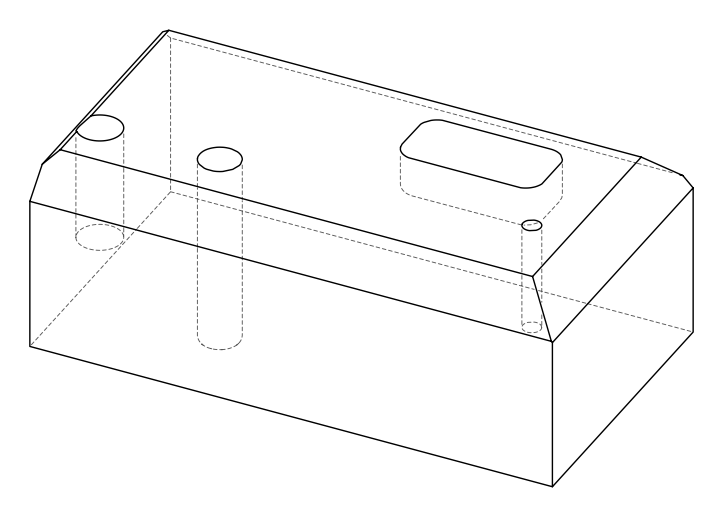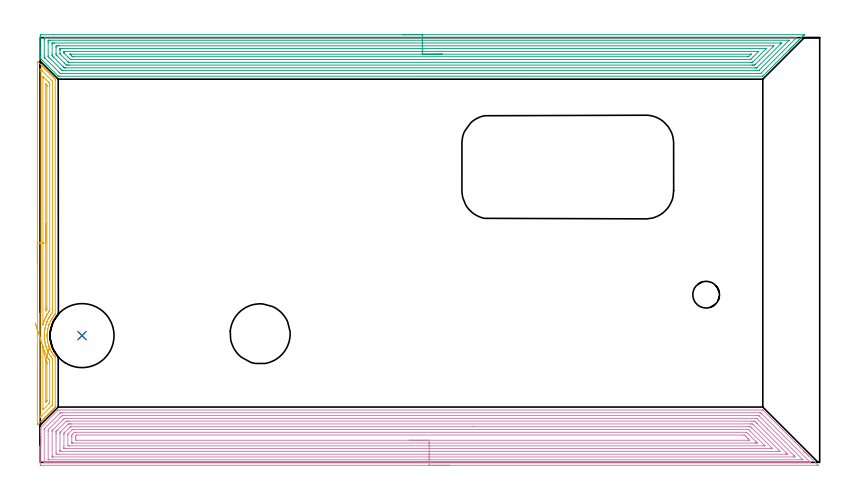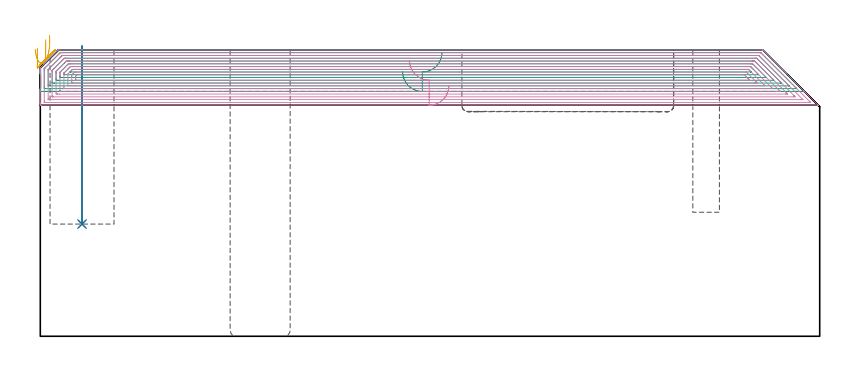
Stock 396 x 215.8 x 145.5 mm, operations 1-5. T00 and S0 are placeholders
(PLAN: 9 operations, 4 tool changes, 91.6 min)
(1 INDEXABLE_INSERT_DRILL_BLIND_HOLE_FROM_SOLID | STEP1POCKET | NXT0302_013 | 0.36 min | 30530 mm3)
(2 DRILL_TO_ENLARGE_BLIND_HOLE | STEP1POCKET | UGT0301_382 | 0.36 min | 42836 mm3)
(3 AREA_MILL | FG_CHAMFER_SURFACE | UGT0205_001 | 24.35 min | 87327 mm3)
(4 AREA_MILL_1 | FG_CHAMFER_SURFACE_1 | UGT0205_001 | 30.89 min | 155592 mm3)
(5 AREA_MILL_2 | FG_CHAMFER_SURFACE_2 | UGT0205_001 | 5.72 min | 7050 mm3)
(6 AREA_MILL_3 | FG_CHAMFER_SURFACE_3 | UGT0205_001 | 17.39 min | 79123 mm3)
(7 MILL_RECTANGULAR_POCKET | POCKET_RECTANGULAR_STRAIGHT | NXT0201_007 | Follow Part, ap 6.25, ae 75% | 5.26 min | 171887 mm3)
(8 MILL_THROUGH_HOLE_FROM_SOLID_MATERIAL | STEP1HOLE | NXT0201_007 | Circular | 6.57 min | 105904 mm3)
(9 MILL_BLIND_HOLE_FROM_SOLID_MATERIAL | STEP1POCKET_1 | NXT0201_011 | Spiral | 0.73 min | 11778 mm3)
(TOOL NXT0302_013 | Index. Insert Drill 21mm [880-D2100L25-05] | D21 PA176 FL105 Z2)
(TOOL UGT0301_382 | Twist Drill Flat Bottom 32.5 mm | D32.5 PA180 FL175 Z2)
(TOOL UGT0205_001 | Chamfer Mill 20 x 3 x 45 deg. | D20 FL50 Z2)
(TOOL NXT0201_007 | ENDMILL 25mm [R216.25-25050GCK54P 1620] | D25 R3 FL54 Z5)
(TOOL NXT0201_011 | ENDMILL 12mm [2P460-1200-NA 1630] | D12 FL38 Z6)
(OP 1 INDEXABLE_INSERT_DRILL_BLIND_HOLE_FROM_SOLID)
G17 G21 G94 G90
T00 M6
G54
G17 G0 G90 X21.2 Y64.4 S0 M3
G43 Z155.5 H1
G94 G81 G98 Z57. F250. R147.5
G80
M5
M2
(OP 2 DRILL_TO_ENLARGE_BLIND_HOLE)
G17 G21 G94 G90
T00 M6
G54
G17 G0 G90 X21.2 Y64.4 S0 M3
G43 Z155.5 H0
G94 G73 G98 Z57. F250. Q29.5 R147.5
G80
M5
M2
(OP 3 AREA_MILL)
G17 G21 G94 G90
T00 M6
G54
G17 G0 G90 X184.1 Y217.3 S1061 M3
G43 Z155.5 H0
Z134.4
G94 G1 X184.138 Z133.528 F250.
X184.252 Z132.664
X184.441 Z131.812
X184.703 Z130.98
X185.037 Z130.174
X185.44 Z129.4
X185.908 Z128.664
X186.439 Z127.972
X187.029 Z127.329
X187.672 Z126.74
X188.364 Z126.208
X189.1 Z125.74
X189.874 Z125.337
X190.68 Z125.003
X191.512 Z124.741
X192.363 Z124.552
X193.228 Z124.438
X194.1 Z124.4
X388.173
X388.183 Y217.295 Z124.404
X388.173 Y217.276 Z124.422
X388.113 Y217.212 Z124.487
X388.097 Y217.196 Z124.503
X387.875 Y216.974 Z124.723
X387.77 Y216.869 Z124.828
X387.577 Y216.677 Z125.022
X387.47 Y216.57 Z125.129
X387.331 Y216.43 Z125.267
X387.28 Y216.379 Z125.319
X386.629 Y215.729 Z125.971
X386.451 Y215.55 Z126.147
X385.79 Y214.89 Z126.81
X385.571 Y214.67 Z127.027
X384.947 Y214.047 Z127.653
X384.897 Y213.996 Z127.703
X384.691 Y213.79 Z127.906
X384.106 Y213.206 Z128.494
X384.003 Y213.102 Z128.596
X383.811 Y212.91 Z128.786
X383.264 Y212.364 Z129.335
X382.931 Y212.03 Z129.666
X382.423 Y211.523 Z130.177
X382.216 Y211.315 Z130.383
X382.052 Y211.15 Z130.545
X381.891 Y210.99 Z130.708
X381.769 Y210.868 Z130.83
X381.612 Y210.71 Z130.985
X381.458 Y210.557 Z131.141
X381.322 Y210.421 Z131.277
X381.172 Y210.27 Z131.426
X381.024 Y210.123 Z131.574
X380.875 Y209.974 Z131.724
X380.732 Y209.83 Z131.866
X380.591 Y209.69 Z132.008
X380.428 Y209.527 Z132.171
X380.292 Y209.39 Z132.306
X371.492 Y200.592 Z141.108
X367.47 Y196.569 Z145.129
X367.156 Y196.257 Z145.44
X367.094 Y196.204 Z145.49
X367.023 Y196.2 Z145.5
X9.559
X9.105 Y196.199 Z145.484
X8.938 Y196.361 Z145.336
X8.789 Y196.51 Z145.188
X8.669 Y196.631 Z145.069
X0.748 Y204.55 Z137.147
X0.268 Y205.032 Z136.668
X0.027 Y205.277 Z136.422
X0.002 Y205.309 Z136.389
X0. Y205.508 Z136.19
Y206.31 Z135.384
Y208.416 Z133.282
Y209.83 Z131.866
Y216.869 Z124.828
X0.003 Y217.14 Z124.558
X0.01 Y217.292 Z124.406
X0.165 Y217.299 Z124.399
X6.669 Y217.3 Z124.4
X194.1
Y215.886 Z125.814
X384.003 Y215.885 Z125.815
X384.11 Y215.884 Z125.816
X384.265 Y215.879 Z125.821
X384.316 Y215.876 Z125.824
X384.306 Y215.863 Z125.837
X384.221 Y215.774 Z125.926
X384.101 Y215.652 Z126.048
X384.003 Y215.553 Z126.147
X366.487 Y198.038 Z143.662
X366.13 Y197.685 Z144.015
X366.067 Y197.629 Z144.071
X366.018 Y197.62 Z144.08
X365.236 Y197.615 Z144.085
X365.13
X11.241 Y197.614 Z144.086
X10.453 Y197.615 Z144.085
X10.345 Y197.616 Z144.084
X10.155 Y197.621 Z144.079
X9.772 Y197.987 Z143.713
X9.559 Y198.192 Z143.508
X2.41 Y205.34 Z136.36
X2.32 Y205.43 Z136.27
X2.234 Y205.519 Z136.181
X2.073 Y205.689 Z136.011
X2.01 Y205.76 Z135.94
X2.006 Y205.783 Z135.917
X2.002 Y205.832 Z135.868
X2. Y206.31 Z135.39
Y206.713 Z134.987
Y214.633 Z127.067
X2.003 Y215.11 Z126.59
X2.008 Y215.505 Z126.195
X2.025 Y215.879 Z125.821
X2.41 Y215.884 Z125.816
X2.516 Y215.885 Z125.815
X194.1 Y215.886 Z125.814
Y214.472 Z127.228
X380.183 Y214.471 Z127.229
X380.273 Y214.47 Z127.23
X380.428 Y214.466 Z127.234
X380.454 Y214.464 Z127.236
X380.442 Y214.447 Z127.253
X380.428 Y214.429 Z127.271
X365.236 Y199.235 Z142.465
X365.059 Y199.067 Z142.633
X365.027 Y199.038 Z142.662
X364.992 Y199.035 Z142.665
X364.912 Y199.032 Z142.668
X364.587 Y199.029 Z142.671
X11.592
X11.346 Y199.03 Z142.67
X11.265 Y199.032 Z142.668
X11.201 Y199.035 Z142.665
X11.168 Y199.043 Z142.657
X11.142 Y199.067 Z142.633
X10.932 Y199.27 Z142.43
X10.453 Y199.747 Z141.953
X10.049 Y200.15 Z141.55
X4.769 Y205.43 Z136.27
X4.197 Y206.004 Z135.696
X4.048 Y206.16 Z135.54
X4.013 Y206.198 Z135.502
X4.008 Y206.246 Z135.454
X4.004 Y206.31 Z135.39
X4.001 Y206.503 Z135.197
X4. Y213.543 Z128.157
X4.005 Y214.23 Z127.47
X4.008 Y214.416 Z127.284
X4.021 Y214.465 Z127.235
X4.075 Y214.467 Z127.233
X4.197 Y214.469 Z127.231
X4.845 Y214.471 Z127.229
X5.091
X194.1 Y214.472 Z127.228
Y213.057 Z128.643
X375.96 Y213.056 Z128.644
X376.26 Y213.055 Z128.645
X376.462 Y213.05 Z128.65
X376.584 Y213.044 Z128.656
X376.499 Y212.953 Z128.747
X376.433 Y212.884 Z128.816
X376.021 Y212.47 Z129.23
X364.342 Y200.792 Z140.908
X364.014 Y200.474 Z141.226
X363.967 Y200.45 Z141.25
X363.896 Y200.447 Z141.253
X363.747 Y200.445 Z141.255
X363.449 Y200.443 Z141.257
X363.152
X13.134
X12.835 Y200.444 Z141.256
X12.24 Y200.45 Z141.25
X12.206 Y200.454 Z141.246
X12.166 Y200.49 Z141.21
X12.085 Y200.567 Z141.133
X11.927 Y200.722 Z140.978
X11.618 Y201.03 Z140.67
X6.878 Y205.771 Z135.929
X6.341 Y206.31 Z135.39
X6.167 Y206.488 Z135.212
X6.032 Y206.629 Z135.071
X6.01 Y206.689 Z135.011
X6.008 Y206.742 Z134.958
X6. Y207.174 Z134.526
Y212.47 Z129.23
X6.007 Y212.902 Z128.798
X6.01 Y213.009 Z128.691
X6.019 Y213.051 Z128.649
X6.083 Y213.052 Z128.648
X6.283 Y213.055 Z128.645
X6.878 Y213.057 Z128.643
X7.175
X194.1
Y211.643 Z130.057
X372.385
X372.439 Y211.642 Z130.058
X372.548 Y211.639 Z130.061
X372.724 Y211.633 Z130.067
X372.684 Y211.59 Z130.11
X372.538 Y211.439 Z130.261
X372.385 Y211.284 Z130.416
X363.449 Y202.348 Z139.352
X363.226 Y202.13 Z139.57
X363. Y201.91 Z139.79
X362.603 Y201.863 Z139.837
X362.555 Y201.861 Z139.839
X361.715 Y201.857 Z139.843
X361.661
X14.921
X14.079 Y201.859 Z139.841
X14.027 Y201.861 Z139.839
X13.2 Y201.91 Z139.79
X13.134 Y201.97 Z139.73
X12.308 Y202.79 Z138.91
X12.24 Y202.858 Z138.842
X8.788 Y206.31 Z135.39
X8.665 Y206.433 Z135.267
X8.286 Y206.815 Z134.885
X8.101 Y207.005 Z134.695
X8.011 Y207.099 Z134.601
X8.009 Y207.19 Z134.51
X8.001 Y207.844 Z133.856
Y210.71 Z130.99
X8.004 Y211.361 Z130.339
X8.01 Y211.59 Z130.11
X8.616 Y211.638 Z130.062
X8.665 Y211.64 Z130.06
X9.505 Y211.643 Z130.057
X9.559
X194.1
Y210.229 Z131.471
X368.582
X368.811 Y210.227 Z131.473
X368.836 Y210.225 Z131.475
X368.858 Y210.223 Z131.477
X368.847 Y210.203 Z131.497
X368.833 Y210.184 Z131.516
X368.811 Y210.159 Z131.541
X362.322 Y203.67 Z138.03
X361.991 Y203.346 Z138.354
X361.94 Y203.3 Z138.4
X361.91 Y203.278 Z138.422
X361.863 Y203.276 Z138.424
X361.661 Y203.274 Z138.426
X361.173 Y203.271 Z138.429
X360.768
X14.921 Y203.272 Z138.428
X14.431 Y203.273 Z138.427
X14.332 Y203.276 Z138.424
X14.286 Y203.278 Z138.422
X14.188 Y203.369 Z138.331
X14.027 Y203.522 Z138.178
X10.358 Y207.19 Z134.51
X10.267 Y207.283 Z134.417
X10.096 Y207.462 Z134.238
X10.01 Y207.555 Z134.145
X10.006 Y207.58 Z134.12
X10.002 Y207.634 Z134.066
X10. Y209.395 Z132.305
X10.001 Y209.83 Z131.87
X10.003 Y210.053 Z131.647
X10.007 Y210.164 Z131.536
X10.01 Y210.214 Z131.486
X10.054 Y210.223 Z131.477
X10.453 Y210.226 Z131.474
X10.942 Y210.228 Z131.472
X194.1 Y210.229 Z131.471
Y208.815 Z132.885
X364.48 Y208.814 Z132.886
X364.923 Y208.809 Z132.891
X364.988 Y208.808 Z132.892
X364.968 Y208.777 Z132.923
X364.903 Y208.706 Z132.994
X364.825 Y208.624 Z133.076
X362.09 Y205.887 Z135.813
X361.204 Y205.001 Z136.699
X361.058 Y204.856 Z136.844
X360.94 Y204.741 Z136.959
X360.901 Y204.707 Z136.993
X360.881 Y204.692 Z137.008
X360.861 Y204.69 Z137.01
X360.768 Y204.687 Z137.013
X360.63 Y204.686 Z137.014
X15.488
X15.394 Y204.687 Z137.013
X15.347 Y204.69 Z137.01
X15.328 Y204.692 Z137.008
X15.294 Y204.715 Z136.985
X14.921 Y205.079 Z136.621
X14.567 Y205.43 Z136.27
X14.027 Y205.97 Z135.73
X12.24 Y207.759 Z133.941
X12.088 Y207.917 Z133.783
X12.014 Y207.995 Z133.705
X12.01 Y208.07 Z133.63
X12.002 Y208.304 Z133.396
X12.004 Y208.542 Z133.158
X12.008 Y208.7 Z133.
X12.013 Y208.808 Z132.892
X12.052 Y208.81 Z132.89
X12.24 Y208.813 Z132.887
X12.378 Y208.814 Z132.886
X194.1 Y208.815 Z132.885
Y207.4 Z134.3
X360.768
X360.981 Y207.398 Z134.302
X361.123 Y207.396 Z134.304
X361.133 Y207.395 Z134.305
X361.123 Y207.38 Z134.32
X361.083 Y207.334 Z134.366
X361.029 Y207.276 Z134.424
X360.943 Y207.19 Z134.51
X359.969 Y206.217 Z135.483
X359.874 Y206.125 Z135.575
X359.847 Y206.106 Z135.594
X359.83 Y206.104 Z135.596
X359.789 Y206.101 Z135.599
X359.704 Y206.1 Z135.6
X359.534
X16.922
X16.708 Y206.101 Z135.599
X16.495 Y206.104 Z135.596
X16.357 Y206.107 Z135.593
X16.285 Y206.173 Z135.527
X16.141 Y206.31 Z135.39
X15.815 Y206.633 Z135.067
X15.263 Y207.19 Z134.51
X15.083 Y207.376 Z134.324
X15.07 Y207.394 Z134.306
X15.131 Y207.396 Z134.304
X15.245 Y207.399 Z134.301
X15.387 Y207.4 Z134.3
X15.601
X194.1
X194.971 Z134.338
X195.836 Z134.451
X196.688 Z134.64
X197.52 Z134.903
X198.326 Z135.236
X199.1 Z135.639
X199.836 Z136.108
X200.528 Z136.639
X201.171 Z137.228
X201.76 Z137.872
X202.291 Z138.564
X202.76 Z139.3
X203.163 Z140.073
X203.497 Z140.879
X203.759 Z141.711
X203.948 Z142.563
X204.062 Z143.428
X204.1 Z144.3
G0 Z155.5
M5
M2
(OP 4 AREA_MILL_1)
G17 G21 G94 G90
T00 M6
G54
G17 G0 G90 X207.6 Y-1.5 S1061 M3
G43 Z155.5 H0
Z127.4
G94 G1 X207.562 Z126.528 F250.
X207.448 Z125.664
X207.259 Z124.812
X206.997 Z123.98
X206.663 Z123.174
X206.26 Z122.4
X205.791 Z121.664
X205.26 Z120.972
X204.671 Z120.329
X204.028 Z119.74
X203.336 Z119.208
X202.6 Z118.74
X201.826 Z118.337
X201.02 Z118.003
X200.188 Z117.741
X199.336 Z117.552
X198.472 Z117.438
X197.6 Z117.4
X0.618
X0.195 Y-1.495 Z117.403
X0.01 Y-1.492 Z117.406
X0.005 Y-1.079 Z117.818
X0. Y-0.471 Z118.427
Y13.869 Z132.764
Y15.29 Z134.187
Y15.627 Z134.523
Y16.302 Z135.201
Y17.386 Z136.284
X0.002 Y17.492 Z136.388
X0.022 Y17.524 Z136.42
X8.697 Y26.197 Z145.097
X9.105 Y26.598 Z145.487
X9.551 Y26.6 Z145.5
X366.888
X367.095 Y26.597 Z145.489
X367.274 Y26.426 Z145.326
X377.194 Y16.507 Z135.405
X383.415 Y10.285 Z129.184
X387.747 Y5.955 Z124.851
X387.882 Y5.819 Z124.717
X388.047 Y5.654 Z124.552
X388.186 Y5.516 Z124.411
X388.329 Y5.372 Z124.27
X388.48 Y5.222 Z124.119
X388.626 Y5.076 Z123.971
X388.775 Y4.926 Z123.824
X388.912 Y4.789 Z123.686
X389.066 Y4.636 Z123.531
X389.554 Y4.146 Z123.046
X389.818 Y3.883 Z122.782
X389.945 Y3.757 Z122.653
X390.297 Y3.403 Z122.303
X390.517 Y3.184 Z122.083
X395.123 Y-1.422 Z117.476
X395.178 Y-1.48 Z117.418
X395.183 Y-1.495 Z117.404
X395.178 Y-1.5 Z117.4
X197.6
Y-0.086 Z118.814
X2.405
X2.288 Y-0.085 Z118.815
X2.042 Y-0.08 Z118.82
X2.017 Y-0.079 Z118.821
X2.01 Y-0.066 Z118.834
X2.004 Y-0.034 Z118.866
X2.002 Y-0.002 Z118.898
X2. Y0.198 Z119.098
Y0.68 Z119.58
X2.001 Y16.507 Z135.407
X2.004 Y16.901 Z135.801
X2.01 Y17.024 Z135.924
X2.031 Y17.069 Z135.969
X2.358 Y17.409 Z136.309
X9.551 Y24.601 Z143.501
X9.906 Y24.95 Z143.85
X10.09 Y25.129 Z144.029
X10.158 Y25.179 Z144.079
X10.251 Y25.181 Z144.081
X10.445 Y25.184 Z144.084
X10.561 Y25.185 Z144.085
X11.338 Y25.186 Z144.086
X365.218 Y25.185 Z144.085
X365.995 Y25.18 Z144.08
X366.043 Y25.179 Z144.079
X366.093 Y25.145 Z144.045
X366.201 Y25.042 Z143.942
X366.414 Y24.834 Z143.734
X366.83 Y24.42 Z143.32
X391.009 Y0.241 Z119.141
X391.244 Y0.003 Z118.903
X391.284 Y-0.04 Z118.86
X391.316 Y-0.077 Z118.823
X391.271 Y-0.079 Z118.821
X391.009 Y-0.084 Z118.816
X390.892 Y-0.085 Z118.815
X197.6 Y-0.086 Z118.814
Y1.328 Z120.228
X4.191 Y1.329 Z120.229
X4.113 Y1.33 Z120.23
X4.052 Y1.333 Z120.233
X4.018 Y1.335 Z120.235
X4.01 Y1.371 Z120.271
X4.004 Y1.559 Z120.459
X4.001 Y1.746 Z120.646
Y15.815 Z134.715
X4.008 Y16.507 Z135.407
X4.01 Y16.599 Z135.499
X4.052 Y16.644 Z135.544
X4.191 Y16.79 Z135.69
X7.615 Y20.216 Z139.116
X10.445 Y23.046 Z141.946
X10.695 Y23.295 Z142.195
X10.943 Y23.541 Z142.441
X11.142 Y23.734 Z142.634
X11.171 Y23.76 Z142.66
X11.222 Y23.764 Z142.664
X11.338 Y23.767 Z142.667
X11.998 Y23.771 Z142.671
X12.231
X364.208
X364.869 Y23.77 Z142.67
X364.984 Y23.767 Z142.667
X365.01 Y23.765 Z142.665
X365.041 Y23.748 Z142.648
X365.102 Y23.695 Z142.595
X365.259 Y23.541 Z142.441
X387.241 Y1.559 Z120.459
X387.435 Y1.362 Z120.262
X387.459 Y1.331 Z120.231
X387.435 Y1.33 Z120.23
X386.776 Y1.329 Z120.229
X386.542
X197.6 Y1.328 Z120.228
Y2.743 Z121.643
X6.562
X6.137 Y2.745 Z121.645
X6.05 Y2.747 Z121.647
X6.016 Y2.749 Z121.649
X6.01 Y2.787 Z121.687
X6.006 Y2.888 Z121.788
X6. Y3.296 Z122.196
Y15.627 Z134.527
X6.01 Y16.056 Z134.956
X6.017 Y16.157 Z135.057
X6.073 Y16.218 Z135.118
X6.169 Y16.318 Z135.218
X6.356 Y16.507 Z135.407
X6.611 Y16.763 Z135.663
X11.486 Y21.637 Z140.537
X11.633 Y21.782 Z140.682
X11.935 Y22.074 Z140.974
X12.231 Y22.35 Z141.25
X12.544 Y22.354 Z141.254
X13.125 Y22.357 Z141.257
X13.434
X363.315
X363.626 Y22.356 Z141.256
X363.916 Y22.352 Z141.252
X363.984 Y22.35 Z141.25
X364.08 Y22.263 Z141.163
X364.208 Y22.141 Z141.041
X369.345 Y17.006 Z135.906
X382.969 Y3.382 Z122.282
X383.029 Y3.317 Z122.217
X383.545 Y2.75 Z121.65
X382.969 Y2.745 Z121.645
X382.659 Y2.743 Z121.643
X197.6
Y4.157 Z123.057
X9.592
X8.697 Y4.158 Z123.058
X8.658 Y4.16 Z123.06
X8.01 Y4.197 Z123.097
X8.001 Y4.843 Z123.743
X8. Y12.318 Z131.218
Y14.516 Z133.416
Y14.748 Z133.648
X8.003 Y15.393 Z134.293
X8.01 Y15.627 Z134.527
X8.016 Y15.705 Z134.605
X8.075 Y15.77 Z134.67
X8.169 Y15.868 Z134.768
X8.289 Y15.99 Z134.89
X8.658 Y16.36 Z135.26
X13.125 Y20.825 Z139.725
X13.166 Y20.863 Z139.763
X13.213 Y20.903 Z139.803
X13.98 Y20.941 Z139.841
X14.018 Y20.942 Z139.842
X14.871 Y20.943 Z139.843
X361.488
X362.383 Y20.941 Z139.841
X362.422 Y20.94 Z139.84
X362.987 Y20.903 Z139.803
X363.315 Y20.583 Z139.483
X363.878 Y20.024 Z138.924
X364.208 Y19.694 Z138.594
X378.825 Y5.076 Z123.976
X379.395 Y4.503 Z123.403
X379.693 Y4.197 Z123.097
X379.43 Y4.162 Z123.062
X379.395 Y4.16 Z123.06
X378.542 Y4.157 Z123.057
X197.6
Y5.571 Z124.471
X10.835
X10.445 Y5.573 Z124.473
X10.055 Y5.577 Z124.477
X10.012 Y5.578 Z124.478
X10.008 Y5.615 Z124.515
X10.003 Y5.693 Z124.593
X10.001 Y5.809 Z124.709
X10. Y5.955 Z124.855
X10.001 Y14.748 Z133.648
X10.005 Y15.181 Z134.081
X10.01 Y15.239 Z134.139
X10.034 Y15.274 Z134.174
X10.109 Y15.353 Z134.253
X10.375 Y15.627 Z134.527
X10.41 Y15.662 Z134.562
X14.018 Y19.269 Z138.169
X14.277 Y19.517 Z138.417
X14.527 Y19.523 Z138.423
X14.911 Y19.526 Z138.426
X15.415 Y19.528 Z138.428
X15.805 Y19.529 Z138.429
X360.635
X361.139 Y19.528 Z138.428
X361.528 Y19.525 Z138.425
X361.914 Y19.522 Z138.422
X362.305 Y19.145 Z138.045
X362.422 Y19.03 Z137.93
X374.928 Y6.524 Z125.424
X375.495 Y5.955 Z124.855
X375.822 Y5.622 Z124.522
X375.855 Y5.578 Z124.478
X375.822 Y5.577 Z124.477
X375.317 Y5.573 Z124.473
X374.928 Y5.571 Z124.471
X374.425
X197.6
Y6.985 Z125.885
X12.971 Y6.986 Z125.886
X12.231 Y6.99 Z125.89
X12.071 Y6.992 Z125.892
X12.009 Y7.001 Z125.901
X12.006 Y7.014 Z125.914
X12.002 Y7.061 Z125.961
X12. Y7.714 Z126.614
Y7.942 Z126.842
X12.001 Y14.096 Z132.996
X12.01 Y14.748 Z133.648
X12.012 Y14.803 Z133.703
X12.044 Y14.84 Z133.74
X12.089 Y14.889 Z133.789
X12.231 Y15.034 Z133.934
X14.911 Y17.714 Z136.614
X15.191 Y17.99 Z136.89
X15.282 Y18.076 Z136.976
X15.308 Y18.099 Z136.999
X15.344 Y18.108 Z137.008
X15.435 Y18.11 Z137.01
X15.805 Y18.114 Z137.014
X219.85 Y18.115 Z137.015
X359.895 Y18.114 Z137.014
X360.635 Y18.113 Z137.013
X360.792 Y18.111 Z137.011
X360.875 Y18.108 Z137.008
X361.239 Y17.757 Z136.657
X361.436 Y17.566 Z136.466
X361.528 Y17.475 Z136.375
X361.617 Y17.386 Z136.286
X371.355 Y7.648 Z126.548
X371.719 Y7.281 Z126.181
X371.894 Y7.101 Z126.001
X371.979 Y7.012 Z125.912
X371.99 Y6.991 Z125.891
X371.202 Y6.986 Z125.886
X197.6 Y6.985 Z125.885
Y8.4 Z127.3
X14.911
X14.21 Y8.404 Z127.304
X14.018 Y8.407 Z127.307
X14.002 Y8.593 Z127.493
X14.001 Y8.61 Z127.51
X14. Y13.886 Z132.786
X14.018 Y14.359 Z133.259
X14.211 Y14.559 Z133.459
X14.396 Y14.748 Z133.648
X15.805 Y16.158 Z135.058
X15.981 Y16.333 Z135.233
X16.158 Y16.507 Z135.407
X16.338 Y16.68 Z135.58
X16.508 Y16.694 Z135.594
X16.698 Y16.696 Z135.596
X17.395 Y16.7 Z135.6
X358.848
X359.546 Y16.699 Z135.599
X359.742 Y16.697 Z135.597
X359.806 Y16.694 Z135.594
X359.852 Y16.69 Z135.59
X359.889 Y16.655 Z135.555
X360.043 Y16.507 Z135.407
X360.635 Y15.918 Z134.818
X360.926 Y15.627 Z134.527
X367.782 Y8.772 Z127.672
X367.958 Y8.593 Z127.493
X368.126 Y8.417 Z127.317
X368.136 Y8.404 Z127.304
X368.13 Y8.403 Z127.303
X368.096 Y8.401 Z127.301
X368.044 Y8.4 Z127.3
X367.978
X197.6
Y9.814 Z128.714
X16.698
X16.35 Y9.815 Z128.715
X16.051 Y9.819 Z128.719
X16.021 Y9.82 Z128.72
X16.01 Y9.825 Z128.725
X16.007 Y9.848 Z128.748
X16.003 Y9.951 Z128.851
X16. Y10.159 Z129.059
Y10.352 Z129.252
Y12.797 Z131.697
X16.001 Y12.99 Z131.89
X16.004 Y13.673 Z132.573
X16.01 Y13.869 Z132.769
X16.335 Y14.226 Z133.126
X16.698 Y14.601 Z133.501
X16.772 Y14.676 Z133.576
X16.845 Y14.748 Z133.648
X17.218 Y15.116 Z134.016
X17.347 Y15.239 Z134.139
X17.392 Y15.279 Z134.179
X17.455 Y15.281 Z134.181
X17.591 Y15.284 Z134.184
X17.939 Y15.286 Z134.186
X358.575
X358.712 Y15.284 Z134.184
X358.779 Y15.282 Z134.182
X358.809 Y15.279 Z134.179
X358.848 Y15.248 Z134.148
X359.354 Y14.748 Z133.648
X363.315 Y10.789 Z129.689
X363.751 Y10.352 Z129.252
X364.208 Y9.891 Z128.791
X364.264 Y9.829 Z128.729
X364.208 Y9.821 Z128.721
X363.858 Y9.817 Z128.717
X363.315 Y9.815 Z128.715
X362.968 Y9.814 Z128.714
X197.6
Y11.228 Z130.128
X18.488
X18.01 Y11.231 Z130.131
X18.002 Y11.706 Z130.606
X18.001 Y12.11 Z131.01
Y12.586 Z131.486
X18.006 Y12.99 Z131.89
X18.012 Y13.455 Z132.355
X18.427 Y13.869 Z132.769
X18.482 Y13.872 Z132.772
X357.059
X357.774 Y13.869 Z132.769
X357.955 Y13.695 Z132.595
X358.665 Y12.99 Z131.89
X358.848 Y12.806 Z131.706
X359.544 Y12.11 Z131.01
X359.742 Y11.912 Z130.812
X360.411 Y11.231 Z130.131
X359.745 Y11.228 Z130.128
X197.6
X196.728 Z130.166
X195.863 Z130.28
X195.012 Z130.469
X194.18 Z130.731
X193.374 Z131.065
X192.6 Z131.468
X191.864 Z131.936
X191.172 Z132.468
X190.529 Z133.057
X189.94 Z133.7
X189.408 Z134.392
X188.94 Z135.128
X188.537 Z135.902
X188.203 Z136.708
X187.941 Z137.54
X187.752 Z138.391
X187.638 Z139.256
X187.6 Z140.128
G0 Z155.5
M5
M2
(OP 5 AREA_MILL_2)
G17 G21 G94 G90
T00 M6
G54
G17 G0 G90 X-1.5 Y101.4 S1061 M3
G43 Z155.5 H0
Z146.4
G94 G1 Y101.438 Z145.529 F250.
Y101.552 Z144.664
Y101.741 Z143.812
Y102.003 Z142.98
Y102.337 Z142.174
Y102.74 Z141.4
Y103.209 Z140.664
Y103.74 Z139.972
Y104.329 Z139.329
Y104.972 Z138.74
Y105.664 Z138.209
Y106.4 Z137.74
Y107.174 Z137.337
Y107.98 Z137.003
Y108.812 Z136.741
Y109.664 Z136.552
Y110.528 Z136.438
Y111.4 Z136.4
X-1.499 Y203.578 Z136.401
X-1.492 Y203.781 Z136.406
X-1.393 Y203.688 Z136.505
X-1.207 Y203.507 Z136.693
X-0.909 Y203.21 Z136.99
X0.532 Y201.769 Z138.43
X0.576 Y201.724 Z138.475
X0.784 Y201.516 Z138.683
X0.829 Y201.473 Z138.726
X0.873 Y201.427 Z138.772
X1.079 Y201.221 Z138.978
X1.125 Y201.177 Z139.022
X1.17 Y201.13 Z139.069
X1.375 Y200.926 Z139.274
X1.421 Y200.88 Z139.318
X1.468 Y200.833 Z139.367
X1.67 Y200.631 Z139.569
X1.717 Y200.584 Z139.614
X1.765 Y200.536 Z139.664
X1.965 Y200.335 Z139.864
X2.013 Y200.288 Z139.91
X2.062 Y200.239 Z139.961
X2.26 Y200.04 Z140.159
X2.31 Y199.992 Z140.207
X2.359 Y199.941 Z140.258
X2.556 Y199.745 Z140.455
X2.606 Y199.696 Z140.503
X2.656 Y199.644 Z140.555
X2.851 Y199.449 Z140.75
X2.902 Y199.399 Z140.799
X2.953 Y199.347 Z140.852
X3.146 Y199.154 Z141.045
X3.198 Y199.103 Z141.095
X3.25 Y199.05 Z141.149
X3.442 Y198.859 Z141.34
X3.494 Y198.807 Z141.391
X3.547 Y198.753 Z141.446
X3.737 Y198.564 Z141.636
X3.791 Y198.511 Z141.687
X3.845 Y198.456 Z141.744
X4.032 Y198.268 Z141.931
X4.087 Y198.215 Z141.983
X4.142 Y198.159 Z142.041
X4.327 Y197.973 Z142.226
X4.383 Y197.919 Z142.28
X4.439 Y197.862 Z142.338
X4.623 Y197.678 Z142.522
X4.679 Y197.622 Z142.576
X4.736 Y197.565 Z142.635
X4.918 Y197.383 Z142.817
X4.975 Y197.326 Z142.872
X5.033 Y197.267 Z142.932
X5.213 Y197.087 Z143.112
X5.271 Y197.03 Z143.168
X5.33 Y196.97 Z143.229
X5.508 Y196.792 Z143.407
X5.568 Y196.734 Z143.464
X5.627 Y196.673 Z143.526
X5.804 Y196.497 Z143.703
X5.864 Y196.438 Z143.76
X5.924 Y196.376 Z143.823
X6.099 Y196.201 Z143.998
X6.16 Y196.141 Z144.057
X6.221 Y196.079 Z144.121
X6.394 Y195.906 Z144.293
X6.456 Y195.845 Z144.353
X6.519 Y195.782 Z144.418
X6.69 Y195.611 Z144.589
X6.752 Y195.549 Z144.649
X6.816 Y195.485 Z144.715
X6.985 Y195.316 Z144.884
X7.049 Y195.253 Z144.945
X7.526 Y194.774 Z145.425
X7.594 Y194.705 Z145.492
X7.6 Y194.296 Z145.5
Y75.746
X7.597 Y75.251 Z145.488
X7.501 Y75.129 Z145.401
X7.142 Y74.702 Z145.041
X6.907 Y74.409 Z144.803
X6.807 Y74.286 Z144.705
X6.759 Y74.223 Z144.657
X6.459 Y73.809 Z144.358
X6.362 Y73.669 Z144.261
X6.169 Y73.391 Z144.068
X5.964 Y73.072 Z143.863
X5.875 Y72.934 Z143.774
X5.614 Y72.497 Z143.514
X5.37 Y72.052 Z143.269
X5.138 Y71.603 Z143.036
X4.987 Y71.289 Z142.886
X4.732 Y70.7 Z142.631
X4.679 Y70.561 Z142.576
X4.618 Y70.398 Z142.512
X4.531 Y70.175 Z142.426
X4.446 Y69.952 Z142.339
X4.39 Y69.814 Z142.288
X4.383 Y69.792 Z142.281
X4.109 Y68.973 Z142.008
X4.093 Y68.92 Z141.992
X3.871 Y68.025 Z141.77
X3.812 Y67.724 Z141.707
X3.791 Y67.623 Z141.689
X3.698 Y67.168 Z141.598
X3.691 Y67.131 Z141.59
X3.65 Y66.832 Z141.546
X3.624 Y66.651 Z141.521
X3.565 Y66.237 Z141.461
X3.541 Y65.941 Z141.433
X3.486 Y65.342 Z141.384
X3.471 Y65.049 Z141.368
X3.469 Y65.015 Z141.366
X3.461 Y64.895 Z141.361
Y64.869
X3.455 Y64.448 Z141.352
X3.46 Y64.158 Z141.353
X3.461 Y64.001 Z141.357
X3.48 Y63.554 Z141.378
X3.505 Y63.267 Z141.398
X3.515 Y63.145 Z141.41
X3.554 Y62.659 Z141.45
X3.595 Y62.375 Z141.486
X3.626 Y62.146 Z141.52
X3.677 Y61.765 Z141.574
X3.732 Y61.484 Z141.627
X3.807 Y61.089 Z141.705
X3.849 Y60.871 Z141.747
X3.918 Y60.593 Z141.814
X4.067 Y59.976 Z141.967
X4.109 Y59.827 Z142.008
X4.3 Y59.256 Z142.196
X4.353 Y59.093 Z142.252
X4.357 Y59.082 Z142.256
X4.383 Y59.012 Z142.282
X4.46 Y58.81 Z142.356
X4.691 Y58.188 Z142.59
X4.804 Y57.919 Z142.703
X4.837 Y57.841 Z142.736
X5.009 Y57.473 Z142.905
X5.081 Y57.314 Z142.98
X5.091 Y57.293 Z142.989
X5.467 Y56.582 Z143.364
X5.562 Y56.399 Z143.461
X5.69 Y56.175 Z143.59
X5.715 Y56.13 Z143.615
X5.892 Y55.839 Z143.79
X6.107 Y55.505 Z144.004
X6.414 Y55.055 Z144.314
X6.686 Y54.676 Z144.586
X6.733 Y54.61 Z144.633
X7.049 Y54.216 Z144.944
X7.106 Y54.143 Z145.002
X7.46 Y53.716 Z145.359
X7.57 Y53.587 Z145.466
X7.596 Y53.548 Z145.49
X7.6 Y53.462 Z145.5
Y28.504
X7.594 Y28.095 Z145.492
X7.526 Y28.026 Z145.425
X7.493 Y27.992 Z145.392
X7.049 Y27.547 Z144.945
X6.985 Y27.484 Z144.884
X6.816 Y27.315 Z144.715
X6.752 Y27.251 Z144.649
X6.689 Y27.189 Z144.588
X6.519 Y27.018 Z144.418
X6.456 Y26.955 Z144.353
X6.394 Y26.894 Z144.293
X6.222 Y26.721 Z144.121
X6.16 Y26.658 Z144.057
X6.099 Y26.598 Z143.998
X5.925 Y26.424 Z143.824
X5.864 Y26.362 Z143.76
X5.804 Y26.303 Z143.703
X5.627 Y26.127 Z143.526
X5.568 Y26.066 Z143.464
X5.508 Y26.008 Z143.407
X5.33 Y25.83 Z143.229
X5.271 Y25.77 Z143.168
X5.213 Y25.712 Z143.112
X5.033 Y25.533 Z142.932
X4.975 Y25.474 Z142.872
X4.918 Y25.417 Z142.817
X4.736 Y25.236 Z142.635
X4.679 Y25.178 Z142.576
X4.622 Y25.122 Z142.521
X4.439 Y24.938 Z142.338
X4.383 Y24.881 Z142.28
X4.327 Y24.827 Z142.226
X4.142 Y24.641 Z142.041
X4.087 Y24.585 Z141.983
X4.032 Y24.531 Z141.931
X3.845 Y24.344 Z141.744
X3.791 Y24.289 Z141.687
X3.737 Y24.236 Z141.636
X3.548 Y24.047 Z141.447
X3.494 Y23.993 Z141.391
X3.441 Y23.941 Z141.34
X3.25 Y23.75 Z141.149
X3.198 Y23.697 Z141.095
X3.146 Y23.646 Z141.045
X2.953 Y23.453 Z140.852
X2.902 Y23.4 Z140.799
X2.851 Y23.35 Z140.75
X2.656 Y23.156 Z140.555
X2.606 Y23.104 Z140.503
X2.556 Y23.055 Z140.454
X2.359 Y22.859 Z140.258
X2.31 Y22.808 Z140.207
X2.26 Y22.76 Z140.159
X2.062 Y22.561 Z139.961
X2.013 Y22.512 Z139.91
X1.965 Y22.464 Z139.864
X1.765 Y22.264 Z139.664
X1.717 Y22.216 Z139.614
X1.67 Y22.169 Z139.569
X1.468 Y21.967 Z139.367
X1.421 Y21.92 Z139.318
X1.374 Y21.874 Z139.273
X1.171 Y21.67 Z139.07
X1.125 Y21.623 Z139.022
X1.079 Y21.579 Z138.978
X0.873 Y21.373 Z138.772
X0.829 Y21.327 Z138.726
X0.784 Y21.283 Z138.683
X0.576 Y21.076 Z138.475
X0.532 Y21.031 Z138.43
X-0.949 Y19.55 Z136.949
X-1.064 Y19.436 Z136.836
X-1.207 Y19.293 Z136.693
X-1.393 Y19.112 Z136.505
X-1.492 Y19.019 Z136.406
X-1.499 Y19.222 Z136.401
X-1.5 Y19.257 Z136.4
Y111.4
X-0.086 Z137.814
Y198.753
X-0.084 Y199.644 Z137.816
X-0.083 Y199.667 Z137.817
X-0.06 Y199.898 Z137.84
X0.202 Y199.644 Z138.102
X0.829 Y199.021 Z138.729
X1.097 Y198.753 Z138.997
X5.271 Y194.578 Z143.171
X5.552 Y194.296 Z143.452
X6.16 Y193.678 Z144.06
X6.183 Y193.405 Z144.083
X6.184 Y193.381 Z144.084
X6.186 Y192.514 Z144.086
Y77.528
X6.185 Y76.637 Z144.085
X6.184 Y76.613 Z144.084
X6.16 Y76.158 Z144.06
X5.981 Y75.925 Z143.881
X5.846 Y75.746 Z143.746
X5.603 Y75.413 Z143.503
X5.271 Y74.952 Z143.171
X5.231 Y74.895 Z143.131
X5.204 Y74.854 Z143.104
X4.884 Y74.352 Z142.784
X4.643 Y73.963 Z142.543
X4.547 Y73.799 Z142.447
X4.383 Y73.511 Z142.283
X4.229 Y73.226 Z142.129
X4.149 Y73.072 Z142.049
X3.931 Y72.634 Z141.831
X3.722 Y72.18 Z141.622
X3.494 Y71.658 Z141.394
X3.389 Y71.394 Z141.289
X3.349 Y71.289 Z141.249
X3.146 Y70.747 Z141.046
X3.027 Y70.398 Z140.927
X2.922 Y70.08 Z140.822
X2.744 Y69.506 Z140.644
X2.726 Y69.446 Z140.626
X2.713 Y69.398 Z140.613
X2.606 Y68.967 Z140.506
X2.538 Y68.683 Z140.438
X2.522 Y68.615 Z140.422
X2.388 Y67.942 Z140.288
X2.347 Y67.724 Z140.247
X2.262 Y67.177 Z140.162
X2.213 Y66.832 Z140.113
X2.158 Y66.39 Z140.058
X2.118 Y65.941 Z140.018
X2.087 Y65.57 Z139.987
X2.058 Y65.049 Z139.958
X2.051 Y64.715 Z139.951
X2.049 Y64.158 Z139.949
X2.057 Y63.817 Z139.957
X2.086 Y63.267 Z139.986
X2.116 Y62.866 Z140.016
X2.159 Y62.375 Z140.059
X2.225 Y61.866 Z140.125
X2.28 Y61.484 Z140.18
X2.4 Y60.799 Z140.3
X2.442 Y60.593 Z140.342
X2.606 Y59.836 Z140.506
X2.64 Y59.701 Z140.54
X2.82 Y59.025 Z140.72
X2.847 Y58.931 Z140.747
X2.885 Y58.81 Z140.785
X3.028 Y58.386 Z140.928
X3.199 Y57.919 Z141.099
X3.494 Y57.123 Z141.394
X3.534 Y57.027 Z141.434
X3.801 Y56.444 Z141.701
X3.945 Y56.136 Z141.845
X4.407 Y55.245 Z142.307
X4.728 Y54.7 Z142.628
X4.944 Y54.353 Z142.844
X5.271 Y53.855 Z143.171
X5.43 Y53.621 Z143.33
X5.472 Y53.562 Z143.372
X5.545 Y53.462 Z143.445
X5.808 Y53.111 Z143.708
X6.16 Y52.647 Z144.06
X6.182 Y52.614 Z144.082
X6.184 Y52.571 Z144.084
X6.185 Y52.545 Z144.085
X6.186 Y30.287 Z144.086
X6.184 Y29.395 Z144.084
X6.183 Y29.372 Z144.083
X6.16 Y29.122 Z144.06
X5.855 Y28.81 Z143.755
X5.554 Y28.504 Z143.454
X0.205 Y23.156 Z138.105
X0.07 Y23.025 Z137.97
X-0.06 Y22.902 Z137.84
X-0.083 Y23.156 Z137.817
X-0.084 Y23.18 Z137.816
X-0.086 Y24.047 Z137.814
Y111.4
X1.329 Z139.229
Y195.188
X1.331 Y195.575 Z139.231
X1.336 Y195.967 Z139.236
X1.34 Y196.05 Z139.24
X1.419 Y195.975 Z139.319
X1.551 Y195.847 Z139.451
X1.717 Y195.683 Z139.617
X2.213 Y195.188 Z140.113
X3.105 Y194.296 Z141.005
X3.996 Y193.405 Z141.896
X4.383 Y193.015 Z142.283
X4.632 Y192.761 Z142.532
X4.754 Y192.634 Z142.654
X4.764 Y192.514 Z142.664
X4.768 Y192.127 Z142.668
X4.771 Y191.622 Z142.671
Y191.232
Y78.03
X4.77 Y77.528 Z142.67
X4.767 Y77.143 Z142.667
X4.765 Y77.08 Z142.665
X4.74 Y77.039 Z142.64
X4.673 Y76.939 Z142.573
X4.429 Y76.591 Z142.329
X4.383 Y76.524 Z142.283
X4.072 Y76.058 Z141.972
X3.866 Y75.746 Z141.766
X3.723 Y75.516 Z141.623
X3.494 Y75.14 Z141.394
X3.39 Y74.959 Z141.29
X3.331 Y74.854 Z141.231
X3.078 Y74.381 Z140.978
X2.861 Y73.963 Z140.761
X2.776 Y73.792 Z140.676
X2.606 Y73.434 Z140.506
X2.494 Y73.184 Z140.394
X2.445 Y73.072 Z140.345
X2.233 Y72.554 Z140.133
X2.085 Y72.18 Z139.985
X1.984 Y71.913 Z139.884
X1.755 Y71.289 Z139.655
X1.745 Y71.261 Z139.645
X1.717 Y71.177 Z139.617
X1.533 Y70.582 Z139.433
X1.478 Y70.398 Z139.378
X1.338 Y69.902 Z139.238
X1.334 Y69.891 Z139.234
X1.331 Y69.889 Z139.231
X1.33 Y69.89 Z139.23
X1.329 Y69.896 Z139.229
Y111.4
X2.743 Z140.643
Y192.078
X2.745 Y192.154 Z140.645
X2.747 Y192.189 Z140.647
X2.748 Y192.191 Z140.648
X2.76 Y192.182 Z140.66
X3.319 Y191.622 Z141.219
X3.351 Y191.579 Z141.251
X3.353 Y191.543 Z141.253
X3.355 Y191.466 Z141.255
X3.357 Y191.31 Z141.257
Y190.997
Y78.42
X3.35 Y77.911 Z141.25
X3.315 Y77.853 Z141.215
X3.259 Y77.765 Z141.159
X2.824 Y77.109 Z140.724
X2.778 Y77.041 Z140.678
X2.75 Y77.003 Z140.65
X2.749 Y77.062 Z140.649
X2.744 Y77.39 Z140.644
X2.743 Y77.528 Z140.643
Y77.699
Y111.4
Y112.272 Z140.681
Y113.137 Z140.795
Y113.988 Z140.983
Y114.82 Z141.246
Y115.626 Z141.58
Y116.4 Z141.982
Y117.136 Z142.451
Y117.828 Z142.982
Y118.471 Z143.572
Y119.061 Z144.215
Y119.592 Z144.907
Y120.06 Z145.643
Y120.463 Z146.417
Y120.797 Z147.223
Y121.059 Z148.055
Y121.248 Z148.906
Y121.362 Z149.771
Y121.4 Z150.643
G0 Z155.5
X-2.596 Y70.778
Z145.784
G1 X-2.503 Y70.496 Z144.964
X-2.388 Y70.147 Z144.172
X-2.251 Y69.734 Z143.416
X-2.095 Y69.26 Z142.701
X-1.919 Y68.729 Z142.031
X-1.726 Y68.144 Z141.414
X-1.517 Y67.51 Z140.852
X-1.293 Y66.832 Z140.35
X-1.057 Y66.116 Z139.913
X-0.809 Y65.365 Z139.543
X-0.552 Y64.587 Z139.243
X-0.288 Y63.787 Z139.016
X-0.019 Y62.972 Z138.863
X0.253 Y62.147 Z138.786
X0.527 Y61.318 Z138.784
X0.799 Y60.493 Z138.859
X1.069 Y59.677 Z139.009
X1.333 Y58.876 Z139.233
X1.355 Y58.81 Z139.255
X1.502 Y58.302 Z139.402
X1.57 Y58.066 Z139.47
X1.618 Y57.919 Z139.518
X1.717 Y57.624 Z139.617
X1.931 Y57.027 Z139.831
X2.055 Y56.688 Z139.955
X2.271 Y56.136 Z140.171
X2.606 Y55.361 Z140.506
X2.659 Y55.245 Z140.559
X2.707 Y55.143 Z140.607
X3.121 Y54.353 Z141.021
X3.494 Y53.668 Z141.394
X3.613 Y53.462 Z141.513
X3.794 Y53.162 Z141.694
X4.185 Y52.571 Z142.085
X4.383 Y52.28 Z142.283
X4.629 Y51.926 Z142.529
X4.723 Y51.79 Z142.623
X4.763 Y51.73 Z142.663
X4.765 Y51.679 Z142.665
X4.77 Y51.176 Z142.67
X4.771 Y50.788 Z142.671
X4.772 Y50.398 Z142.672
X4.771 Y31.178 Z142.671
X4.77 Y30.789 Z142.67
X4.766 Y30.287 Z142.666
X4.765 Y30.194 Z142.665
X4.714 Y30.126 Z142.614
X4.631 Y30.038 Z142.531
X4.383 Y29.783 Z142.283
X1.52 Y26.919 Z139.42
X1.461 Y26.862 Z139.361
X1.392 Y26.797 Z139.292
X1.338 Y26.749 Z139.238
X1.334 Y26.83 Z139.234
X1.331 Y26.968 Z139.231
X1.329 Y27.11 Z139.229
Y58.308
X1.33 Y58.81 Z139.23
X1.331 Y58.839 Z139.231
X1.333 Y58.876 Z139.233
X2.75 Y51.797 Z140.65
X2.754 Y51.796 Z140.654
X2.767 Y51.781 Z140.667
X2.836 Y51.679 Z140.736
X3.076 Y51.317 Z140.976
X3.291 Y50.992 Z141.191
X3.351 Y50.888 Z141.251
X3.353 Y50.858 Z141.253
X3.355 Y50.788 Z141.255
X3.357 Y50.171 Z141.257
Y50.034
Y31.453
X3.356 Y31.317 Z141.256
X3.353 Y31.246 Z141.253
X3.35 Y31.216 Z141.25
X3.321 Y31.178 Z141.221
X3.135 Y30.986 Z141.035
X2.967 Y30.816 Z140.867
X2.907 Y30.756 Z140.807
X2.844 Y30.695 Z140.744
X2.791 Y30.646 Z140.691
X2.756 Y30.616 Z140.656
X2.75 Y30.615 Z140.65
X2.749 Y30.64 Z140.649
X2.743 Y31.04 Z140.643
Y51.541
X2.744 Y51.679 Z140.644
X2.748 Y51.791 Z140.648
X2.75 Y51.797 Z140.65
X2.978 Y52.596 Z140.918
X3.2 Y53.368 Z141.257
X3.412 Y54.109 Z141.665
X3.614 Y54.814 Z142.139
X3.803 Y55.475 Z142.675
X3.979 Y56.09 Z143.269
X4.14 Y56.652 Z143.916
X4.285 Y57.158 Z144.612
X4.413 Y57.604 Z145.351
X4.522 Y57.986 Z146.127
X4.612 Y58.302 Z146.935
X4.683 Y58.549 Z147.769
X4.733 Y58.724 Z148.622
X4.763 Y58.828 Z149.488
X4.772 Y58.859 Z150.36
X4.76 Y58.817 Z151.231
X4.727 Y58.702 Z152.095
X4.673 Y58.514 Z152.945
G0 Z155.5
M5
M2
